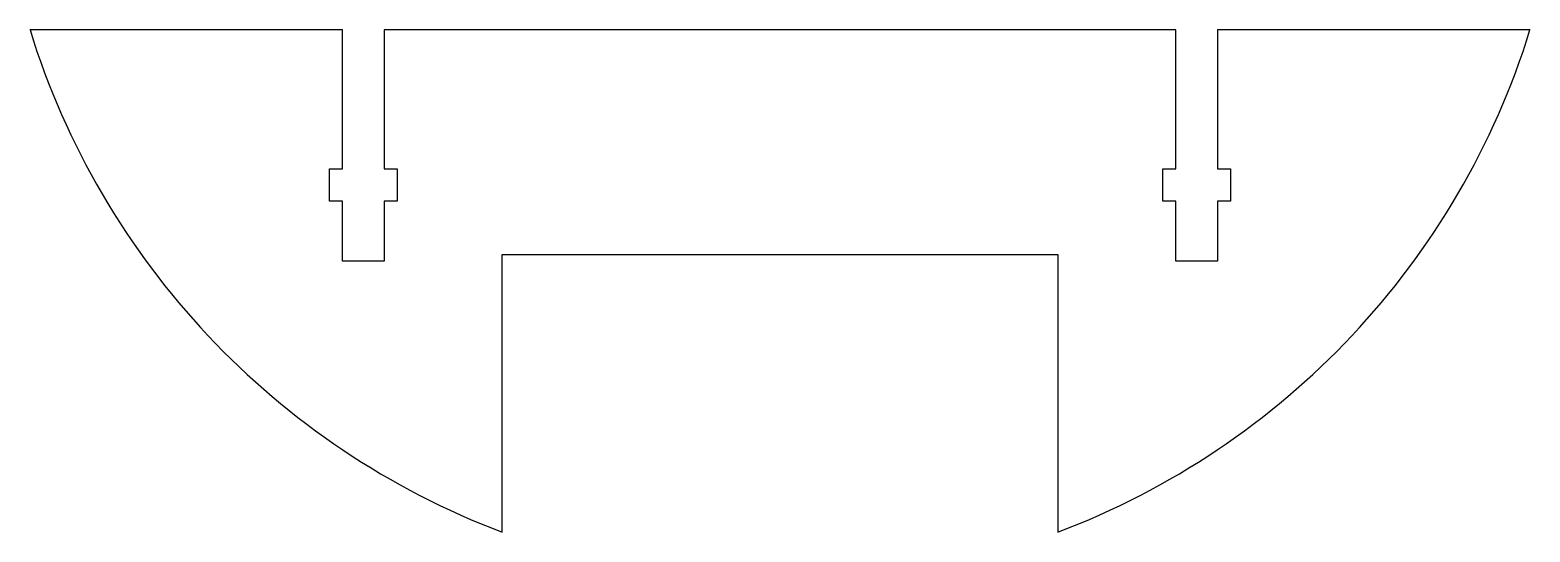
# Model space of a CAD drawing. Header units: millimetres. Extents: x -81 to 81, y -79 to -25.
import ezdxf

# ---------------------------------------------------------------- set-up
doc = ezdxf.new("R2010")
doc.units = ezdxf.units.MM

msp = doc.modelspace()

# ---------------------------------------------------------------- linework, layer by layer
at = {"color": 7, "linetype": 'Continuous', "lineweight": 25}
for p, q in [((-47.25, -25), (-80.98, -25)), ((-47.25, -40), (-47.25, -25)), ((42.75, -25), (-42.75, -25)), ((-42.75, -25), (-42.75, -40)), ((42.75, -40), (42.75, -25)), ((80.98, -25), (47.25, -25)), ((47.25, -25), (47.25, -40)), ((-48.65, -43.5), (-48.65, -40)), ((-48.65, -40), (-47.25, -40)), ((-42.75, -40), (-41.35, -40)), ((-41.35, -40), (-41.35, -43.5)), ((41.35, -43.5), (41.35, -40)), ((41.35, -40), (42.75, -40)), ((47.25, -40), (48.65, -40)), ((48.65, -40), (48.65, -43.5)), ((-47.25, -43.5), (-48.65, -43.5)), ((-47.25, -50), (-47.25, -43.5)), ((-41.35, -43.5), (-42.75, -43.5)), ((-42.75, -43.5), (-42.75, -50)), ((42.75, -43.5), (41.35, -43.5)), ((42.75, -50), (42.75, -43.5)), ((48.65, -43.5), (47.25, -43.5)), ((47.25, -43.5), (47.25, -50)), ((-42.75, -50), (-47.25, -50)), ((-30, -79.26), (-30, -49.26)), ((-30, -49.26), (30, -49.26)), ((30, -49.26), (30, -79.26)), ((47.25, -50), (42.75, -50))]:
    msp.add_line(p, q, dxfattribs=at)
for start, end in [(197.1567, 249.2689), (290.7311, 342.8433)]:
    msp.add_arc((0, 0), 84.75, start, end, dxfattribs=at)

doc.saveas('drawing.dxf')
